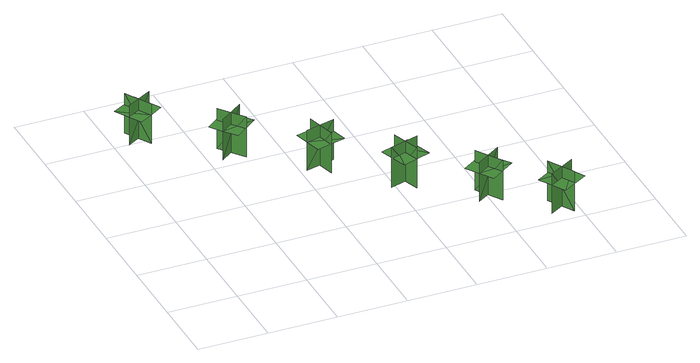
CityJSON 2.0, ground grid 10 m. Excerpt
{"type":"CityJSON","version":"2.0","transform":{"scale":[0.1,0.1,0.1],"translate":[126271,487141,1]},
"CityObjects":{
"tree1":{"type":"SolitaryVegetationObject","geometry":[{"type":"MultiSurface","lod":"1","boundaries":[[[0,1,2]],[[0,2,3]],[[4,5,6]],[[4,6,7]],[[8,9,10]],[[8,10,11]],[[8,11,12]],[[8,12,13]]]}]},
"tree2":{"type":"SolitaryVegetationObject","geometry":[{"type":"MultiSurface","lod":"1","boundaries":[[[14,15,16]],[[14,16,17]],[[18,19,20]],[[18,20,21]],[[22,23,24]],[[22,24,25]],[[22,25,26]],[[22,26,27]]]}]},
"tree3":{"type":"SolitaryVegetationObject","geometry":[{"type":"MultiSurface","lod":"1","boundaries":[[[28,29,30]],[[28,30,31]],[[32,33,34]],[[32,34,35]],[[36,37,38]],[[36,38,39]],[[36,39,40]],[[36,40,41]]]}]},
"tree4":{"type":"SolitaryVegetationObject","geometry":[{"type":"MultiSurface","lod":"1","boundaries":[[[42,43,44]],[[42,44,45]],[[46,47,48]],[[46,48,49]],[[50,51,52]],[[50,52,53]],[[50,53,54]],[[50,54,55]]]}]},
"tree5":{"type":"SolitaryVegetationObject","geometry":[{"type":"MultiSurface","lod":"1","boundaries":[[[56,57,58]],[[56,58,59]],[[60,61,62]],[[60,62,63]],[[64,65,66]],[[64,66,67]],[[64,67,68]],[[64,68,69]]]}]},
"tree6":{"type":"SolitaryVegetationObject","geometry":[{"type":"MultiSurface","lod":"1","boundaries":[[[70,71,72]],[[70,72,73]],[[74,75,76]],[[74,76,77]],[[78,79,80]],[[78,80,81]],[[78,81,82]],[[78,82,83]]]}]}
},
"vertices":[
[21,400,4],[59,422,4],[59,422,65],[21,400,65],[49,392,4],[27,430,4],[27,430,65],[49,392,65],[49,392,48],[68,404,48],[46,442,48],[27,430,48],[8,419,48],[30,381,48],
[123,346,4],[150,311,4],[150,311,66],[123,346,66],[119,317,4],[154,343,4],[154,343,66],[119,317,66],[119,317,48],[133,299,48],[168,326,48],[154,343,48],[141,361,48],[106,334,48],
[225,273,4],[236,230,4],[236,230,66],[225,273,66],[209,248,4],[252,259,4],[252,259,66],[209,248,66],[209,248,48],[215,226,48],[258,237,48],[252,259,48],[247,280,48],[204,269,48],
[336,178,4],[294,165,4],[294,165,66],[336,178,66],[310,192,4],[324,150,4],[324,150,66],[310,192,66],[310,192,49],[289,185,49],[303,143,49],[324,150,49],[345,157,49],[331,199,49],
[391,114,5],[415,77,5],[415,77,66],[391,114,66],[385,85,5],[421,109,5],[421,109,66],[385,85,66],[385,85,49],[397,66,49],[434,91,49],[421,109,49],[409,128,49],[372,103,49],
[490,14,5],[468,52,5],[468,52,66],[490,14,66],[498,43,5],[460,20,5],[460,20,66],[498,43,66],[498,43,49],[487,62,49],[449,39,49],[460,20,49],[471,1,49],[509,23,49]
]}
